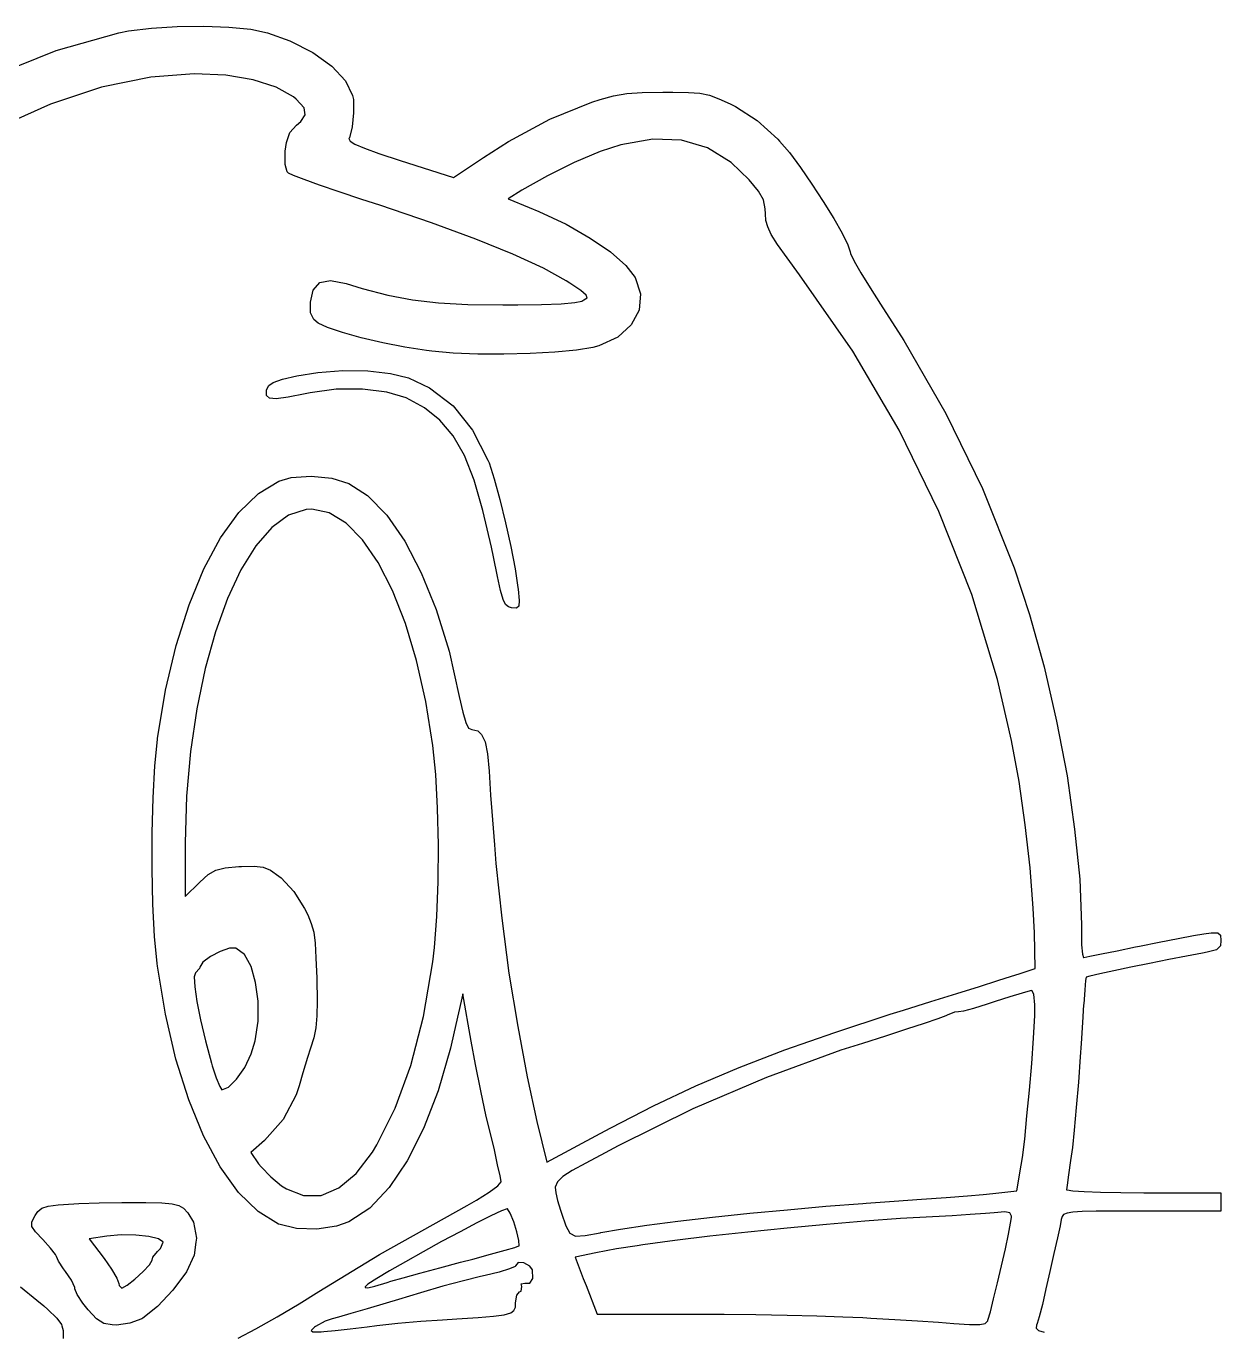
# Model space of a CAD drawing. Extents: x 93.7 to 107.5, y -108.7 to -89.5.
# Drawn here: x 99.518 to 102.228, y -93.742 to -90.782 of the extents above; entities that cross this region are included whole.
import ezdxf

# ---------------------------------------------------------------- set-up
doc = ezdxf.new("R2010")
doc.units = 0
doc.layers.add('BLACK', color=7, linetype='CONTINUOUS')

msp = doc.modelspace()

# ---------------------------------------------------------------- linework, layer by layer
at = {"layer": 'BLACK', "linetype": 'CONTINUOUS'}
for p, q in [((99.5855, -90.8372), (99.7282, -90.7969)), ((99.7282, -90.7969), (99.7502, -90.7926)), ((99.7502, -90.7926), (99.8022, -90.7862)), ((99.8022, -90.7862), (99.8605, -90.7826)), ((99.8605, -90.7826), (99.9205, -90.7818)), ((99.9205, -90.7818), (99.9776, -90.7839)), ((99.9776, -90.7839), (100.027, -90.7889)), ((100.027, -90.7889), (100.065, -90.7967)), ((100.065, -90.7967), (100.116, -90.815)), ((100.116, -90.815), (100.168, -90.8417)), ((99.4436, -90.8939), (99.5855, -90.8372)), ((100.168, -90.8417), (100.211, -90.8725)), ((99.899, -90.8902), (99.8007, -90.8976)), ((99.9705, -90.8932), (99.899, -90.8902)), ((100.211, -90.8725), (100.242, -90.9055)), ((99.8007, -90.8976), (99.6888, -90.9205)), ((100.033, -90.9033), (99.9705, -90.8932)), ((100.085, -90.9199), (100.033, -90.9033)), ((100.124, -90.9423), (100.085, -90.9199)), ((100.242, -90.9055), (100.258, -90.9391)), ((99.6888, -90.9205), (99.5731, -90.9586)), ((100.13, -90.9478), (100.124, -90.9423)), ((100.148, -90.9674), (100.13, -90.9478)), ((100.258, -90.9391), (100.26, -90.9485)), ((100.26, -90.9485), (100.26, -90.9781)), ((100.801, -90.9545), (100.82, -90.948)), ((100.82, -90.948), (100.85, -90.9398)), ((100.85, -90.9398), (100.88, -90.9349)), ((100.88, -90.9349), (100.915, -90.9324)), ((100.915, -90.9324), (100.962, -90.9315)), ((100.962, -90.9315), (100.985, -90.9315)), ((100.985, -90.9315), (101.02, -90.932)), ((101.02, -90.932), (101.046, -90.9341)), ((101.046, -90.9341), (101.068, -90.9387)), ((101.068, -90.9387), (101.089, -90.9464)), ((101.089, -90.9464), (101.115, -90.9583)), ((99.5731, -90.9586), (99.4545, -91.0115)), ((100.151, -90.9828), (100.148, -90.9674)), ((100.26, -90.9781), (100.257, -91.0102)), ((100.706, -90.9931), (100.801, -90.9545)), ((101.115, -90.9583), (101.127, -90.9644)), ((101.127, -90.9644), (101.176, -90.9957)), ((100.116, -91.0228), (100.131, -91.0062)), ((100.131, -91.0062), (100.141, -90.9982)), ((100.141, -90.9982), (100.151, -90.9828)), ((100.612, -91.0431), (100.706, -90.9931)), ((101.176, -90.9957), (101.223, -91.0385)), ((100.108, -91.0458), (100.116, -91.0228)), ((100.251, -91.0352), (100.25, -91.0363)), ((100.25, -91.0363), (100.253, -91.0424)), ((100.257, -91.0102), (100.251, -91.0352)), ((100.939, -91.0379), (100.867, -91.051)), ((101.004, -91.0401), (100.939, -91.0379)), ((100.105, -91.0652), (100.108, -91.0458)), ((100.105, -91.0955), (100.105, -91.0652)), ((100.253, -91.0424), (100.263, -91.0496)), ((100.263, -91.0496), (100.285, -91.0588)), ((100.285, -91.0588), (100.318, -91.0708)), ((100.555, -91.0795), (100.612, -91.0431)), ((100.82, -91.0664), (100.761, -91.0912)), ((100.867, -91.051), (100.82, -91.0664)), ((101.063, -91.0576), (101.004, -91.0401)), ((101.117, -91.0907), (101.063, -91.0576)), ((101.223, -91.0385), (101.227, -91.0423)), ((101.227, -91.0423), (101.249, -91.0685)), ((100.11, -91.1124), (100.105, -91.0955)), ((100.318, -91.0708), (100.366, -91.0864)), ((100.366, -91.0864), (100.487, -91.1251)), ((100.487, -91.1251), (100.555, -91.0795)), ((100.761, -91.0912), (100.7, -91.1212)), ((101.158, -91.1307), (101.117, -91.0907)), ((101.249, -91.0685), (101.274, -91.1022)), ((100.113, -91.1154), (100.11, -91.1124)), ((100.124, -91.1203), (100.113, -91.1154)), ((100.148, -91.1295), (100.124, -91.1203)), ((100.7, -91.1212), (100.642, -91.1539)), ((101.274, -91.1022), (101.3, -91.1402)), ((100.183, -91.1421), (100.148, -91.1295)), ((100.228, -91.1574), (100.183, -91.1421)), ((100.642, -91.1539), (100.611, -91.1735)), ((101.179, -91.1561), (101.158, -91.1307)), ((101.19, -91.176), (101.179, -91.1561)), ((101.3, -91.1402), (101.326, -91.1798)), ((100.279, -91.1746), (100.228, -91.1574)), ((100.32, -91.188), (100.279, -91.1746)), ((100.611, -91.1735), (100.659, -91.1929)), ((101.194, -91.1959), (101.19, -91.176)), ((101.326, -91.1798), (101.35, -91.2179)), ((100.437, -91.2276), (100.32, -91.188)), ((100.659, -91.1929), (100.681, -91.2022)), ((100.681, -91.2022), (100.743, -91.2312)), ((101.195, -91.2076), (101.194, -91.1959)), ((101.196, -91.2224), (101.195, -91.2076)), ((100.538, -91.2645), (100.437, -91.2276)), ((100.743, -91.2312), (100.797, -91.2624)), ((101.2, -91.2371), (101.196, -91.2224)), ((101.208, -91.2543), (101.2, -91.2371)), ((101.35, -91.2179), (101.369, -91.2515)), ((100.622, -91.2987), (100.538, -91.2645)), ((100.797, -91.2624), (100.843, -91.2939)), ((101.222, -91.2768), (101.208, -91.2543)), ((101.369, -91.2515), (101.382, -91.2778)), ((100.691, -91.3303), (100.622, -91.2987)), ((100.843, -91.2939), (100.878, -91.3244)), ((101.244, -91.3071), (101.222, -91.2768)), ((101.382, -91.2778), (101.387, -91.2937)), ((101.387, -91.2937), (101.388, -91.2976)), ((101.388, -91.2976), (101.396, -91.3147)), ((100.743, -91.3593), (100.691, -91.3303)), ((100.878, -91.3244), (100.899, -91.3521)), ((101.272, -91.3459), (101.244, -91.3071)), ((101.396, -91.3147), (101.411, -91.3415)), ((100.169, -91.3802), (100.184, -91.3629)), ((100.184, -91.3629), (100.208, -91.3582)), ((100.208, -91.3582), (100.244, -91.3656)), ((100.751, -91.3648), (100.743, -91.3593)), ((100.899, -91.3521), (100.911, -91.3885)), ((101.393, -91.5188), (101.272, -91.3459)), ((101.411, -91.3415), (101.432, -91.375)), ((100.163, -91.4078), (100.169, -91.3802)), ((100.244, -91.3656), (100.28, -91.3766)), ((100.28, -91.3766), (100.338, -91.3916)), ((100.338, -91.3916), (100.394, -91.4022)), ((100.776, -91.3814), (100.751, -91.3648)), ((100.788, -91.3915), (100.776, -91.3814)), ((100.79, -91.3977), (100.788, -91.3915)), ((100.911, -91.3885), (100.908, -91.4256)), ((101.432, -91.375), (101.456, -91.4126)), ((100.163, -91.4321), (100.163, -91.4078)), ((100.394, -91.4022), (100.453, -91.4091)), ((100.453, -91.4091), (100.52, -91.4128)), ((100.52, -91.4128), (100.599, -91.414)), ((100.599, -91.414), (100.633, -91.4139)), ((100.633, -91.4139), (100.687, -91.4129)), ((100.687, -91.4129), (100.731, -91.4111)), ((100.731, -91.4111), (100.762, -91.4084)), ((100.762, -91.4084), (100.778, -91.4051)), ((100.778, -91.4051), (100.783, -91.4026)), ((100.783, -91.4026), (100.79, -91.3977)), ((101.456, -91.4126), (101.509, -91.4948)), ((100.17, -91.4467), (100.163, -91.4321)), ((100.18, -91.4552), (100.17, -91.4467)), ((100.908, -91.4256), (100.89, -91.4592)), ((100.201, -91.4652), (100.18, -91.4552)), ((100.235, -91.4765), (100.201, -91.4652)), ((100.278, -91.4883), (100.235, -91.4765)), ((100.89, -91.4592), (100.86, -91.487)), ((100.327, -91.4996), (100.278, -91.4883)), ((100.377, -91.5097), (100.327, -91.4996)), ((100.426, -91.5174), (100.377, -91.5097)), ((100.803, -91.5105), (100.766, -91.5165)), ((100.817, -91.507), (100.803, -91.5105)), ((100.86, -91.487), (100.817, -91.507)), ((101.509, -91.4948), (101.604, -91.6601)), ((100.438, -91.5191), (100.426, -91.5174)), ((100.486, -91.5232), (100.438, -91.5191)), ((100.542, -91.5254), (100.486, -91.5232)), ((100.601, -91.5257), (100.542, -91.5254)), ((100.661, -91.5242), (100.601, -91.5257)), ((100.717, -91.5211), (100.661, -91.5242)), ((100.766, -91.5165), (100.717, -91.5211)), ((101.498, -91.6978), (101.393, -91.5188)), ((100.132, -91.5746), (100.179, -91.567)), ((100.179, -91.567), (100.236, -91.563)), ((100.236, -91.563), (100.293, -91.5637)), ((100.293, -91.5637), (100.344, -91.5691)), ((100.344, -91.5691), (100.385, -91.579)), ((100.063, -91.6061), (100.068, -91.5968)), ((100.068, -91.5968), (100.078, -91.5895)), ((100.078, -91.5895), (100.099, -91.5826)), ((100.099, -91.5826), (100.132, -91.5746)), ((100.385, -91.579), (100.433, -91.6016)), ((100.063, -91.6081), (100.063, -91.6061)), ((100.063, -91.6191), (100.063, -91.6081)), ((100.07, -91.6251), (100.063, -91.6191)), ((100.085, -91.6265), (100.07, -91.6251)), ((100.112, -91.6234), (100.085, -91.6265)), ((100.151, -91.6158), (100.112, -91.6234)), ((100.162, -91.6136), (100.151, -91.6158)), ((100.221, -91.6053), (100.162, -91.6136)), ((100.281, -91.6047), (100.221, -91.6053)), ((100.336, -91.6116), (100.281, -91.6047)), ((100.38, -91.6249), (100.336, -91.6116)), ((100.421, -91.647), (100.38, -91.6249)), ((100.433, -91.6016), (100.486, -91.6431)), ((100.456, -91.675), (100.421, -91.647)), ((100.486, -91.6431), (100.53, -91.6981)), ((101.604, -91.6601), (101.687, -91.8302)), ((100.486, -91.7105), (100.456, -91.675)), ((100.512, -91.7554), (100.486, -91.7105)), ((100.53, -91.6981), (100.565, -91.7661)), ((101.588, -91.882), (101.498, -91.6978)), ((100.534, -91.8112), (100.512, -91.7554)), ((100.565, -91.7661), (100.568, -91.772)), ((100.568, -91.772), (100.579, -91.8081)), ((100.091, -91.8136), (100.119, -91.8056)), ((100.119, -91.8056), (100.164, -91.802)), ((100.164, -91.802), (100.211, -91.8066)), ((100.211, -91.8066), (100.25, -91.8192)), ((100.579, -91.8081), (100.592, -91.8549)), ((100.045, -91.8416), (100.091, -91.8136)), ((100.25, -91.8192), (100.292, -91.8461)), ((100.554, -91.8799), (100.534, -91.8112)), ((101.687, -91.8302), (101.759, -92.0102)), ((100, -91.8849), (100.045, -91.8416)), ((100.292, -91.8461), (100.336, -91.8906)), ((100.592, -91.8549), (100.605, -91.9078)), ((99.9589, -91.9423), (100, -91.8849)), ((100.113, -91.8908), (100.075, -91.9188)), ((100.153, -91.8777), (100.113, -91.8908)), ((100.166, -91.8769), (100.153, -91.8777)), ((100.205, -91.885), (100.166, -91.8769)), ((100.244, -91.9087), (100.205, -91.885)), ((100.336, -91.8906), (100.377, -91.9494)), ((100.573, -91.963), (100.554, -91.8799)), ((101.663, -92.0707), (101.588, -91.882)), ((100.075, -91.9188), (100.039, -91.9605)), ((100.281, -91.9468), (100.244, -91.9087)), ((100.605, -91.9078), (100.617, -91.9618)), ((99.9209, -92.0125), (99.9589, -91.9423)), ((100.316, -91.9981), (100.281, -91.9468)), ((100.377, -91.9494), (100.414, -92.0212)), ((100.039, -91.9605), (100.005, -92.0147)), ((100.578, -91.9849), (100.573, -91.963)), ((100.587, -92.03), (100.578, -91.9849)), ((100.617, -91.9618), (100.627, -92.0124)), ((99.8871, -92.0943), (99.9209, -92.0125)), ((100.005, -92.0147), (99.9746, -92.0799)), ((100.349, -92.0615), (100.316, -91.9981)), ((100.627, -92.0124), (100.633, -92.0547)), ((101.759, -92.0102), (101.794, -92.1162)), ((100.414, -92.0212), (100.448, -92.1047)), ((100.594, -92.0614), (100.587, -92.03)), ((100.378, -92.136), (100.349, -92.0615)), ((100.6, -92.0815), (100.594, -92.0614)), ((100.633, -92.0547), (100.634, -92.0587)), ((100.634, -92.0587), (100.636, -92.0841)), ((101.721, -92.2633), (101.663, -92.0707)), ((99.8579, -92.1864), (99.8871, -92.0943)), ((99.9746, -92.0799), (99.9471, -92.155)), ((100.605, -92.093), (100.6, -92.0815)), ((100.612, -92.0985), (100.605, -92.093)), ((100.619, -92.1005), (100.612, -92.0985)), ((100.63, -92.1013), (100.619, -92.1005)), ((100.635, -92.097), (100.63, -92.1013)), ((100.636, -92.0841), (100.635, -92.097)), ((100.448, -92.1047), (100.477, -92.1987)), ((101.794, -92.1162), (101.827, -92.2346)), ((99.9471, -92.155), (99.9236, -92.2386)), ((100.403, -92.2203), (100.378, -92.136)), ((99.834, -92.2876), (99.8579, -92.1864)), ((100.424, -92.3133), (100.403, -92.2203)), ((100.477, -92.1987), (100.5, -92.302)), ((99.9236, -92.2386), (99.9045, -92.3295)), ((101.827, -92.2346), (101.855, -92.3576)), ((101.753, -92.4019), (101.721, -92.2633)), ((99.816, -92.3967), (99.834, -92.2876)), ((100.5, -92.302), (100.508, -92.3375)), ((99.9045, -92.3295), (99.8902, -92.4265)), ((100.44, -92.4127), (100.424, -92.3133)), ((100.508, -92.3375), (100.515, -92.3611)), ((100.515, -92.3611), (100.521, -92.3734)), ((101.855, -92.3576), (101.879, -92.4815)), ((99.8097, -92.4593), (99.8157, -92.399)), ((99.8157, -92.399), (99.816, -92.3967)), ((100.521, -92.3734), (100.529, -92.3769)), ((100.529, -92.3769), (100.529, -92.3769)), ((100.529, -92.3769), (100.542, -92.3793)), ((100.542, -92.3793), (100.551, -92.3879)), ((100.551, -92.3879), (100.559, -92.4047)), ((99.8902, -92.4265), (99.8813, -92.5281)), ((100.447, -92.4787), (100.44, -92.4127)), ((100.559, -92.4047), (100.564, -92.4318)), ((101.77, -92.4944), (101.753, -92.4019)), ((99.8057, -92.5315), (99.8097, -92.4593)), ((100.564, -92.4318), (100.568, -92.4714)), ((100.451, -92.5553), (100.447, -92.4787)), ((100.568, -92.4714), (100.571, -92.5256)), ((101.879, -92.4815), (101.896, -92.6023)), ((101.784, -92.5924), (101.77, -92.4944)), ((99.8037, -92.6109), (99.8057, -92.5315)), ((99.8813, -92.5281), (99.8782, -92.6332)), ((100.571, -92.5256), (100.574, -92.5626)), ((100.453, -92.6378), (100.451, -92.5553)), ((100.574, -92.5626), (100.58, -92.6378)), ((101.795, -92.6902), (101.784, -92.5924)), ((101.896, -92.6023), (101.908, -92.7163)), ((99.8036, -92.6928), (99.8037, -92.6109)), ((99.8782, -92.6332), (99.8782, -92.7553)), ((100.452, -92.7211), (100.453, -92.6378)), ((100.58, -92.6378), (100.583, -92.6806)), ((99.8054, -92.7727), (99.8036, -92.6928)), ((99.9308, -92.7054), (99.9477, -92.6956)), ((99.9477, -92.6956), (99.9689, -92.6905)), ((99.9689, -92.6905), (100, -92.6876)), ((100, -92.6876), (100.006, -92.6873)), ((100.006, -92.6873), (100.035, -92.6861)), ((100.035, -92.6861), (100.055, -92.6884)), ((100.055, -92.6884), (100.072, -92.6956)), ((100.072, -92.6956), (100.091, -92.7091)), ((100.583, -92.6806), (100.597, -92.8042)), ((101.802, -92.7819), (101.795, -92.6902)), ((99.8782, -92.7553), (99.9109, -92.7233)), ((99.9109, -92.7233), (99.9118, -92.7224)), ((99.9118, -92.7224), (99.9308, -92.7054)), ((100.091, -92.7091), (100.096, -92.7132)), ((100.096, -92.7132), (100.125, -92.7437)), ((100.449, -92.8004), (100.452, -92.7211)), ((101.908, -92.7163), (101.912, -92.8194)), ((100.125, -92.7437), (100.149, -92.7824)), ((99.8092, -92.8458), (99.8054, -92.7727)), ((100.149, -92.7824), (100.157, -92.7971)), ((101.805, -92.8373), (101.802, -92.7819)), ((100.157, -92.7971), (100.164, -92.8164)), ((100.444, -92.8708), (100.449, -92.8004)), ((100.597, -92.8042), (100.613, -92.9289)), ((100.164, -92.8164), (100.17, -92.8364)), ((100.17, -92.8364), (100.173, -92.861)), ((101.807, -92.9186), (101.805, -92.8373)), ((101.912, -92.8194), (101.912, -92.8354)), ((101.912, -92.8354), (101.912, -92.8652)), ((102.131, -92.8502), (102.166, -92.8437)), ((102.166, -92.8437), (102.189, -92.8399)), ((102.189, -92.8399), (102.206, -92.8376)), ((102.206, -92.8376), (102.221, -92.8374)), ((102.221, -92.8374), (102.227, -92.8427)), ((102.227, -92.8427), (102.228, -92.8552)), ((99.815, -92.9075), (99.8092, -92.8458)), ((99.9793, -92.8727), (99.9581, -92.8801)), ((99.9931, -92.8722), (99.9793, -92.8727)), ((100.013, -92.8865), (99.9931, -92.8722)), ((100.173, -92.861), (100.175, -92.8944)), ((100.44, -92.9037), (100.444, -92.8708)), ((101.912, -92.8652), (101.914, -92.8858)), ((101.993, -92.8782), (102.034, -92.8696)), ((102.034, -92.8696), (102.043, -92.8678)), ((102.043, -92.8678), (102.088, -92.8585)), ((102.088, -92.8585), (102.131, -92.8502)), ((102.227, -92.8672), (102.218, -92.8762)), ((102.228, -92.8552), (102.227, -92.8672)), ((99.936, -92.8916), (99.9186, -92.9043)), ((99.9581, -92.8801), (99.936, -92.8916)), ((100.028, -92.9137), (100.013, -92.8865)), ((100.175, -92.8944), (100.177, -92.9403)), ((101.914, -92.8858), (101.916, -92.8936)), ((101.916, -92.8936), (101.917, -92.8934)), ((101.917, -92.8934), (101.931, -92.8907)), ((101.931, -92.8907), (101.957, -92.8855)), ((101.957, -92.8855), (101.993, -92.8782)), ((102.11, -92.8983), (102.066, -92.907)), ((102.15, -92.8904), (102.11, -92.8983)), ((102.186, -92.8837), (102.15, -92.8904)), ((102.197, -92.8817), (102.186, -92.8837)), ((102.218, -92.8762), (102.197, -92.8817)), ((99.8157, -92.9131), (99.815, -92.9075)), ((99.8336, -93.0223), (99.8157, -92.9131)), ((99.9021, -92.9286), (99.899, -92.9376)), ((99.911, -92.9187), (99.9021, -92.9286)), ((99.9115, -92.9152), (99.911, -92.9187)), ((99.9186, -92.9043), (99.9115, -92.9152)), ((100.038, -92.9503), (100.028, -92.9137)), ((100.419, -93.0274), (100.44, -92.9037)), ((100.613, -92.9289), (100.633, -93.0502)), ((101.753, -92.9362), (101.77, -92.9307)), ((101.77, -92.9307), (101.807, -92.9186)), ((101.953, -92.9309), (101.931, -92.9359)), ((101.985, -92.924), (101.953, -92.9309)), ((102.024, -92.9158), (101.985, -92.924)), ((102.066, -92.907), (102.024, -92.9158)), ((99.899, -92.9376), (99.9001, -92.9601)), ((99.9001, -92.9601), (99.9051, -92.9935)), ((100.044, -92.9929), (100.038, -92.9503)), ((100.177, -92.9403), (100.177, -92.9438)), ((100.177, -92.9438), (100.178, -92.991)), ((101.629, -92.9753), (101.68, -92.9592)), ((101.68, -92.9592), (101.722, -92.9459)), ((101.722, -92.9459), (101.753, -92.9362)), ((101.921, -92.9454), (101.919, -92.9666)), ((101.922, -92.9384), (101.921, -92.9454)), ((101.931, -92.9359), (101.922, -92.9384)), ((100.178, -92.991), (100.178, -92.9929)), ((100.508, -92.976), (100.489, -93.0619)), ((100.527, -93.0832), (100.508, -92.976)), ((101.57, -92.9935), (101.629, -92.9753)), ((101.749, -92.9826), (101.716, -92.9936)), ((101.777, -92.9741), (101.749, -92.9826)), ((101.795, -92.9692), (101.777, -92.9741)), ((101.799, -92.9686), (101.795, -92.9692)), ((101.804, -92.9767), (101.799, -92.9686)), ((101.806, -93.0008), (101.804, -92.9767)), ((101.919, -92.9666), (101.917, -92.9993)), ((99.9051, -92.9935), (99.9134, -93.0352)), ((100.044, -93.038), (100.044, -92.9929)), ((100.178, -92.9929), (100.177, -93.0259)), ((101.478, -93.0224), (101.508, -93.0131)), ((101.508, -93.0131), (101.57, -92.9935)), ((101.624, -93.0176), (101.607, -93.0241)), ((101.633, -93.0168), (101.624, -93.0176)), ((101.644, -93.0151), (101.633, -93.0168)), ((101.667, -93.0089), (101.644, -93.0151)), ((101.698, -92.9994), (101.667, -93.0089)), ((101.716, -92.9936), (101.698, -92.9994)), ((101.806, -93.0248), (101.806, -93.0008)), ((101.916, -93.0008), (101.914, -93.0409)), ((101.917, -92.9993), (101.916, -93.0008)), ((99.8574, -93.1237), (99.8336, -93.0223)), ((99.9134, -93.0352), (99.9246, -93.0826)), ((100.037, -93.0824), (100.044, -93.038)), ((100.177, -93.0259), (100.175, -93.0528)), ((100.39, -93.1382), (100.419, -93.0274)), ((100.633, -93.0502), (100.654, -93.1638)), ((101.352, -93.0633), (101.478, -93.0224)), ((101.555, -93.043), (101.515, -93.0564)), ((101.586, -93.0324), (101.555, -93.043)), ((101.604, -93.0256), (101.586, -93.0324)), ((101.607, -93.0241), (101.604, -93.0256)), ((101.803, -93.0762), (101.806, -93.0248)), ((101.914, -93.0409), (101.911, -93.0886)), ((100.17, -93.0758), (100.163, -93.099)), ((100.175, -93.0528), (100.17, -93.0758)), ((100.489, -93.0619), (100.48, -93.0993)), ((101.239, -93.1029), (101.352, -93.0633)), ((101.467, -93.0718), (101.415, -93.0883)), ((101.515, -93.0564), (101.467, -93.0718)), ((101.799, -93.1341), (101.803, -93.0762)), ((99.9246, -93.0826), (99.9383, -93.1331)), ((100.028, -93.1121), (100.037, -93.0824)), ((100.163, -93.099), (100.156, -93.1202)), ((100.48, -93.0993), (100.452, -93.1955)), ((100.537, -93.1365), (100.527, -93.0832)), ((101.135, -93.1429), (101.239, -93.1029)), ((101.366, -93.104), (101.197, -93.1653)), ((101.415, -93.0883), (101.366, -93.104)), ((101.911, -93.0886), (101.909, -93.1185)), ((99.8864, -93.216), (99.8574, -93.1237)), ((99.9383, -93.1331), (99.94, -93.1388)), ((99.94, -93.1388), (99.949, -93.1666)), ((100.014, -93.143), (100.028, -93.1121)), ((100.156, -93.1202), (100.145, -93.1553)), ((100.355, -93.2354), (100.39, -93.1382)), ((100.549, -93.1961), (100.537, -93.1365)), ((101.794, -93.1944), (101.799, -93.1341)), ((101.909, -93.1185), (101.905, -93.1765)), ((99.949, -93.1666), (99.9567, -93.1862)), ((99.9764, -93.1876), (99.9952, -93.1695)), ((99.9952, -93.1695), (100.014, -93.143)), ((100.145, -93.1553), (100.137, -93.1843)), ((100.654, -93.1638), (100.676, -93.2651)), ((101.197, -93.1653), (101.03, -93.2368)), ((101.037, -93.1847), (101.135, -93.1429)), ((99.9567, -93.1862), (99.9617, -93.1936)), ((99.9617, -93.1936), (99.9764, -93.1876)), ((100.137, -93.1843), (100.13, -93.2053)), ((100.452, -93.1955), (100.419, -93.2811)), ((100.561, -93.2537), (100.549, -93.1961)), ((100.941, -93.2297), (101.037, -93.1847)), ((101.788, -93.2527), (101.794, -93.1944)), ((101.905, -93.1765), (101.9, -93.2336)), ((99.9202, -93.298), (99.8864, -93.216)), ((100.13, -93.2053), (100.101, -93.2607)), ((100.313, -93.3182), (100.355, -93.2354)), ((100.57, -93.2899), (100.561, -93.2537)), ((100.844, -93.2795), (100.941, -93.2297)), ((101.03, -93.2368), (100.861, -93.3207)), ((101.783, -93.3051), (101.788, -93.2527)), ((101.9, -93.2336), (101.895, -93.2847)), ((100.101, -93.2607), (100.058, -93.3086)), ((100.419, -93.2811), (100.382, -93.3548)), ((100.676, -93.2651), (100.699, -93.3575)), ((100.82, -93.2924), (100.844, -93.2795)), ((101.895, -93.2847), (101.891, -93.3244)), ((99.958, -93.3685), (99.9202, -93.298)), ((100.058, -93.3086), (100.027, -93.3355)), ((100.58, -93.3293), (100.57, -93.2899)), ((100.699, -93.3575), (100.82, -93.2924)), ((101.778, -93.3472), (101.783, -93.3051)), ((100.027, -93.3355), (100.045, -93.3611)), ((100.266, -93.3831), (100.303, -93.3346)), ((100.303, -93.3346), (100.313, -93.3182)), ((100.587, -93.3635), (100.58, -93.3293)), ((100.831, -93.3367), (100.787, -93.3595)), ((100.861, -93.3207), (100.831, -93.3367)), ((101.775, -93.3644), (101.778, -93.3472)), ((101.891, -93.3244), (101.887, -93.3535)), ((99.9994, -93.4262), (99.958, -93.3685)), ((100.045, -93.3611), (100.051, -93.3683)), ((100.051, -93.3683), (100.073, -93.3906)), ((100.382, -93.3548), (100.341, -93.4154)), ((100.593, -93.3889), (100.587, -93.3635)), ((100.756, -93.3768), (100.735, -93.3904)), ((100.787, -93.3595), (100.756, -93.3768)), ((101.765, -93.4227), (101.775, -93.3644)), ((101.887, -93.3535), (101.882, -93.386)), ((100.073, -93.3906), (100.097, -93.411)), ((100.227, -93.4159), (100.266, -93.3831)), ((100.588, -93.4112), (100.595, -93.4019)), ((100.595, -93.4018), (100.593, -93.3889)), ((100.595, -93.4019), (100.595, -93.4018)), ((100.723, -93.4022), (100.718, -93.414)), ((100.735, -93.3904), (100.723, -93.4022)), ((101.882, -93.386), (101.879, -93.4094)), ((100.044, -93.4698), (99.9994, -93.4262)), ((100.097, -93.411), (100.108, -93.4179)), ((100.108, -93.4179), (100.147, -93.4335)), ((100.147, -93.4335), (100.187, -93.4328)), ((100.187, -93.4328), (100.227, -93.4159)), ((100.341, -93.4154), (100.297, -93.4619)), ((100.539, -93.4439), (100.568, -93.4258)), ((100.568, -93.4258), (100.588, -93.4112)), ((100.718, -93.414), (100.719, -93.4274)), ((100.719, -93.4274), (100.723, -93.4443)), ((101.605, -93.4375), (101.653, -93.4337)), ((101.653, -93.4337), (101.689, -93.4307)), ((101.689, -93.4307), (101.711, -93.4286)), ((101.711, -93.4286), (101.765, -93.4227)), ((101.879, -93.4094), (101.878, -93.42)), ((101.878, -93.42), (101.879, -93.4207)), ((101.879, -93.4207), (101.892, -93.4227)), ((101.892, -93.4227), (101.918, -93.4244)), ((101.918, -93.4244), (101.955, -93.4257)), ((101.955, -93.4257), (102.001, -93.4266)), ((102.001, -93.4266), (102.053, -93.4269)), ((102.053, -93.4269), (102.228, -93.4269)), ((102.228, -93.4269), (102.228, -93.4686)), ((99.5445, -93.4696), (99.5534, -93.4619)), ((99.5534, -93.4619), (99.5673, -93.4572)), ((99.5673, -93.4572), (99.5901, -93.4544)), ((99.5901, -93.4544), (99.6256, -93.4521)), ((99.6256, -93.4521), (99.6368, -93.4516)), ((99.6368, -93.4516), (99.6835, -93.45)), ((99.6835, -93.45), (99.735, -93.4492)), ((99.735, -93.4492), (99.782, -93.4492)), ((99.782, -93.4492), (99.7893, -93.4492)), ((99.7893, -93.4492), (99.8251, -93.45)), ((99.8251, -93.45), (99.8487, -93.4519)), ((99.8487, -93.4519), (99.8639, -93.4556)), ((99.8639, -93.4556), (99.8744, -93.4621)), ((99.8744, -93.4621), (99.8841, -93.4723)), ((100.297, -93.4619), (100.25, -93.493)), ((100.319, -93.5668), (100.518, -93.4555)), ((100.518, -93.4555), (100.539, -93.4439)), ((100.609, -93.4635), (100.596, -93.4681)), ((100.61, -93.4636), (100.609, -93.4635)), ((100.616, -93.4734), (100.61, -93.4636)), ((100.723, -93.4443), (100.73, -93.4665)), ((101.159, -93.4736), (101.245, -93.4653)), ((101.245, -93.4653), (101.332, -93.4577)), ((101.332, -93.4577), (101.416, -93.4514)), ((101.416, -93.4514), (101.423, -93.4509)), ((101.423, -93.4509), (101.487, -93.4462)), ((101.487, -93.4462), (101.549, -93.4417)), ((101.549, -93.4417), (101.605, -93.4375)), ((99.5305, -93.5031), (99.5309, -93.4926)), ((99.5309, -93.4926), (99.5383, -93.4788)), ((99.5383, -93.4788), (99.5445, -93.4696)), ((99.8841, -93.4723), (99.897, -93.4938)), ((99.897, -93.4938), (99.9039, -93.5296)), ((100.09, -93.4981), (100.044, -93.4698)), ((100.25, -93.493), (100.222, -93.5029)), ((100.54, -93.4955), (100.502, -93.5155)), ((100.572, -93.4792), (100.54, -93.4955)), ((100.596, -93.4681), (100.572, -93.4792)), ((100.624, -93.4926), (100.616, -93.4734)), ((100.631, -93.5153), (100.624, -93.4926)), ((100.73, -93.4665), (100.732, -93.4735)), ((100.732, -93.4735), (100.742, -93.5022)), ((100.926, -93.5007), (100.996, -93.4917)), ((100.996, -93.4917), (101.075, -93.4826)), ((101.075, -93.4826), (101.159, -93.4736)), ((101.42, -93.4914), (101.333, -93.4987)), ((101.501, -93.4855), (101.42, -93.4914)), ((101.574, -93.4813), (101.501, -93.4855)), ((101.618, -93.479), (101.574, -93.4813)), ((101.659, -93.4764), (101.618, -93.479)), ((101.694, -93.474), (101.659, -93.4764)), ((101.714, -93.4722), (101.694, -93.474)), ((101.738, -93.4705), (101.714, -93.4722)), ((101.749, -93.4728), (101.738, -93.4705)), ((101.746, -93.5207), (101.751, -93.4957)), ((101.753, -93.4803), (101.749, -93.4728)), ((101.751, -93.4957), (101.753, -93.4831)), ((101.753, -93.4831), (101.753, -93.4803)), ((101.866, -93.4873), (101.863, -93.502)), ((101.867, -93.4831), (101.866, -93.4873)), ((101.868, -93.4811), (101.867, -93.4831)), ((101.871, -93.4765), (101.868, -93.4811)), ((101.879, -93.4732), (101.871, -93.4765)), ((101.892, -93.4709), (101.879, -93.4732)), ((101.913, -93.4696), (101.892, -93.4709)), ((101.945, -93.4689), (101.913, -93.4696)), ((101.989, -93.4686), (101.945, -93.4689)), ((102.048, -93.4686), (101.989, -93.4686)), ((102.228, -93.4686), (102.048, -93.4686)), ((99.5387, -93.5155), (99.5305, -93.5031)), ((99.5555, -93.5333), (99.5387, -93.5155)), ((99.7334, -93.5226), (99.7006, -93.5254)), ((99.7667, -93.523), (99.7334, -93.5226)), ((99.7962, -93.526), (99.7667, -93.523)), ((100.091, -93.4985), (100.09, -93.4981)), ((100.131, -93.5083), (100.091, -93.4985)), ((100.177, -93.5097), (100.131, -93.5083)), ((100.222, -93.5029), (100.177, -93.5097)), ((100.502, -93.5155), (100.46, -93.5377)), ((100.635, -93.5355), (100.631, -93.5153)), ((100.742, -93.5022), (100.751, -93.5187)), ((100.751, -93.5187), (100.764, -93.5251)), ((100.764, -93.5251), (100.786, -93.524)), ((100.786, -93.524), (100.82, -93.5176)), ((100.82, -93.5176), (100.821, -93.5174)), ((100.821, -93.5174), (100.866, -93.5094)), ((100.866, -93.5094), (100.926, -93.5007)), ((101.155, -93.516), (101.069, -93.5256)), ((101.244, -93.507), (101.155, -93.516)), ((101.333, -93.4987), (101.244, -93.507)), ((101.739, -93.5542), (101.746, -93.5207)), ((101.863, -93.502), (101.857, -93.5293)), ((99.5729, -93.5523), (99.5555, -93.5333)), ((99.5842, -93.5667), (99.5729, -93.5523)), ((99.7006, -93.5254), (99.6605, -93.5311)), ((99.6605, -93.5311), (99.6944, -93.5763)), ((99.818, -93.5312), (99.7962, -93.526)), ((99.8157, -93.5602), (99.8223, -93.5531)), ((99.828, -93.5381), (99.818, -93.5312)), ((99.8223, -93.5531), (99.8282, -93.5393)), ((99.8282, -93.5393), (99.828, -93.5381)), ((99.9026, -93.5393), (99.8986, -93.5686)), ((99.9039, -93.5296), (99.9026, -93.5393)), ((100.46, -93.5377), (100.418, -93.5609)), ((100.604, -93.5573), (100.626, -93.5508)), ((100.626, -93.5508), (100.635, -93.5476)), ((100.636, -93.547), (100.635, -93.5355)), ((100.635, -93.5476), (100.636, -93.547)), ((100.857, -93.5542), (100.81, -93.5628)), ((100.904, -93.547), (100.857, -93.5542)), ((100.917, -93.545), (100.904, -93.547)), ((100.989, -93.5353), (100.917, -93.545)), ((101.069, -93.5256), (100.989, -93.5353)), ((101.73, -93.5923), (101.739, -93.5542)), ((101.857, -93.5293), (101.849, -93.565)), ((99.5865, -93.5716), (99.5842, -93.5667)), ((99.5912, -93.5817), (99.5865, -93.5716)), ((99.6027, -93.5991), (99.5912, -93.5817)), ((99.6944, -93.5763), (99.7111, -93.6002)), ((99.7973, -93.59), (99.8032, -93.58)), ((99.8032, -93.58), (99.8051, -93.5733)), ((99.8051, -93.5733), (99.8157, -93.5602)), ((99.8986, -93.5686), (99.8812, -93.6062)), ((100.182, -93.6508), (100.319, -93.5668)), ((100.378, -93.5835), (100.342, -93.6041)), ((100.418, -93.5609), (100.378, -93.5835)), ((100.456, -93.597), (100.503, -93.5845)), ((100.503, -93.5845), (100.531, -93.5772)), ((100.531, -93.5772), (100.571, -93.5663)), ((100.571, -93.5663), (100.604, -93.5573)), ((100.81, -93.5628), (100.763, -93.5727)), ((100.763, -93.5727), (100.781, -93.6211)), ((101.849, -93.565), (101.84, -93.6053)), ((99.6073, -93.6053), (99.6027, -93.5991)), ((99.6206, -93.6255), (99.6073, -93.6053)), ((99.7111, -93.6002), (99.7235, -93.6207)), ((99.7645, -93.6226), (99.7828, -93.6056)), ((99.7828, -93.6056), (99.7973, -93.59)), ((99.8812, -93.6062), (99.8505, -93.6475)), ((100.342, -93.6041), (100.313, -93.6214)), ((100.373, -93.6195), (100.411, -93.609)), ((100.411, -93.609), (100.456, -93.597)), ((100.591, -93.6068), (100.559, -93.6143)), ((100.614, -93.5996), (100.591, -93.6068)), ((100.627, -93.5938), (100.614, -93.5996)), ((100.628, -93.5924), (100.627, -93.5938)), ((100.634, -93.5852), (100.628, -93.5924)), ((100.647, -93.586), (100.634, -93.5852)), ((100.66, -93.5931), (100.647, -93.586)), ((100.666, -93.6018), (100.66, -93.5931)), ((100.667, -93.6211), (100.666, -93.6018)), ((101.721, -93.6314), (101.73, -93.5923)), ((101.84, -93.6053), (101.831, -93.6445)), ((99.5046, -93.6399), (99.542, -93.6705)), ((99.6278, -93.6419), (99.6206, -93.6255)), ((99.6282, -93.6449), (99.6278, -93.6419)), ((99.7235, -93.6207), (99.7282, -93.6326)), ((99.7282, -93.6326), (99.7287, -93.6369)), ((99.7287, -93.6369), (99.7344, -93.6432)), ((99.7344, -93.6432), (99.7351, -93.6432)), ((99.7351, -93.6432), (99.747, -93.6366)), ((99.747, -93.6366), (99.7645, -93.6226)), ((100.293, -93.6339), (100.287, -93.6402)), ((100.287, -93.6402), (100.287, -93.6419)), ((100.287, -93.6419), (100.293, -93.6426)), ((100.313, -93.6214), (100.293, -93.6339)), ((100.293, -93.6426), (100.309, -93.6389)), ((100.309, -93.6389), (100.337, -93.6302)), ((100.337, -93.6302), (100.345, -93.6275)), ((100.345, -93.6275), (100.373, -93.6195)), ((100.463, -93.6391), (100.412, -93.6537)), ((100.51, -93.6265), (100.463, -93.6391)), ((100.548, -93.6169), (100.51, -93.6265)), ((100.559, -93.6143), (100.548, -93.6169)), ((100.641, -93.6331), (100.649, -93.6321)), ((100.642, -93.6398), (100.641, -93.6331)), ((100.641, -93.6503), (100.642, -93.6398)), ((100.649, -93.6321), (100.66, -93.6321)), ((100.66, -93.6321), (100.667, -93.6211)), ((100.781, -93.6211), (100.788, -93.6373)), ((100.788, -93.6373), (100.813, -93.7019)), ((101.712, -93.6675), (101.721, -93.6314)), ((99.542, -93.6705), (99.558, -93.6837)), ((99.6333, -93.6578), (99.6282, -93.6449)), ((99.6464, -93.6776), (99.6333, -93.6578)), ((99.8505, -93.6475), (99.8156, -93.6849)), ((100.137, -93.6789), (100.182, -93.6508)), ((100.362, -93.6687), (100.334, -93.677)), ((100.412, -93.6537), (100.362, -93.6687)), ((100.628, -93.6764), (100.631, -93.6591)), ((100.631, -93.6591), (100.637, -93.6519)), ((100.637, -93.6519), (100.641, -93.6503)), ((101.705, -93.6968), (101.712, -93.6675)), ((101.831, -93.6445), (101.823, -93.6804)), ((99.558, -93.6837), (99.5665, -93.6913)), ((99.5665, -93.6913), (99.587, -93.711)), ((99.658, -93.6921), (99.6464, -93.6776)), ((99.6774, -93.7128), (99.658, -93.6921)), ((99.8156, -93.6849), (99.7823, -93.7112)), ((100.087, -93.7082), (100.137, -93.6789)), ((100.254, -93.701), (100.226, -93.709)), ((100.291, -93.69), (100.254, -93.701)), ((100.334, -93.677), (100.291, -93.69)), ((100.602, -93.7038), (100.617, -93.6995)), ((100.617, -93.6995), (100.624, -93.6939)), ((100.624, -93.6939), (100.628, -93.6863)), ((100.628, -93.6863), (100.628, -93.6764)), ((100.813, -93.7019), (101.048, -93.7023)), ((101.048, -93.7023), (101.101, -93.7025)), ((101.101, -93.7025), (101.173, -93.7033)), ((101.699, -93.7156), (101.705, -93.6968)), ((101.823, -93.6804), (101.816, -93.708)), ((99.587, -93.711), (99.598, -93.7256)), ((99.598, -93.7256), (99.5988, -93.7285)), ((99.5988, -93.7285), (99.602, -93.7396)), ((99.6936, -93.7232), (99.6774, -93.7128)), ((99.7128, -93.7267), (99.6936, -93.7232)), ((99.7226, -93.7269), (99.7128, -93.7267)), ((99.7528, -93.7228), (99.7226, -93.7269)), ((99.78, -93.7126), (99.7528, -93.7228)), ((99.7823, -93.7112), (99.78, -93.7126)), ((100.039, -93.7354), (100.087, -93.7082)), ((100.172, -93.7319), (100.164, -93.7394)), ((100.174, -93.7304), (100.172, -93.7319)), ((100.196, -93.7183), (100.174, -93.7304)), ((100.212, -93.713), (100.196, -93.7183)), ((100.226, -93.709), (100.212, -93.713)), ((100.253, -93.7356), (100.291, -93.7307)), ((100.291, -93.7307), (100.313, -93.7279)), ((100.313, -93.7279), (100.361, -93.7228)), ((100.361, -93.7228), (100.413, -93.7183)), ((100.413, -93.7183), (100.462, -93.7149)), ((100.462, -93.7149), (100.495, -93.7131)), ((100.495, -93.7131), (100.543, -93.7101)), ((100.543, -93.7101), (100.578, -93.7071)), ((100.578, -93.7071), (100.602, -93.7038)), ((101.173, -93.7033), (101.244, -93.7045)), ((101.244, -93.7045), (101.311, -93.7061)), ((101.311, -93.7061), (101.37, -93.708)), ((101.37, -93.708), (101.416, -93.71)), ((101.416, -93.71), (101.434, -93.7111)), ((101.434, -93.7111), (101.488, -93.7142)), ((101.488, -93.7142), (101.54, -93.7176)), ((101.54, -93.7176), (101.587, -93.7207)), ((101.587, -93.7207), (101.622, -93.7234)), ((101.622, -93.7234), (101.658, -93.7258)), ((101.658, -93.7258), (101.681, -93.7259)), ((101.681, -93.7259), (101.693, -93.7232)), ((101.693, -93.7232), (101.699, -93.7177)), ((101.699, -93.7177), (101.699, -93.7156)), ((101.81, -93.7271), (101.809, -93.7343)), ((101.811, -93.7232), (101.81, -93.7271)), ((101.816, -93.708), (101.811, -93.7232)), ((99.602, -93.7396), (99.6017, -93.7571)), ((99.999, -93.7564), (100.039, -93.7354)), ((100.164, -93.7394), (100.168, -93.7422)), ((100.168, -93.7422), (100.187, -93.7421)), ((100.187, -93.7421), (100.193, -93.7418)), ((100.193, -93.7418), (100.219, -93.7395)), ((100.219, -93.7395), (100.253, -93.7356)), ((101.809, -93.7343), (101.814, -93.7394)), ((101.814, -93.7394), (101.827, -93.7434))]:
    msp.add_line(p, q, dxfattribs=at)

doc.saveas('drawing.dxf')
